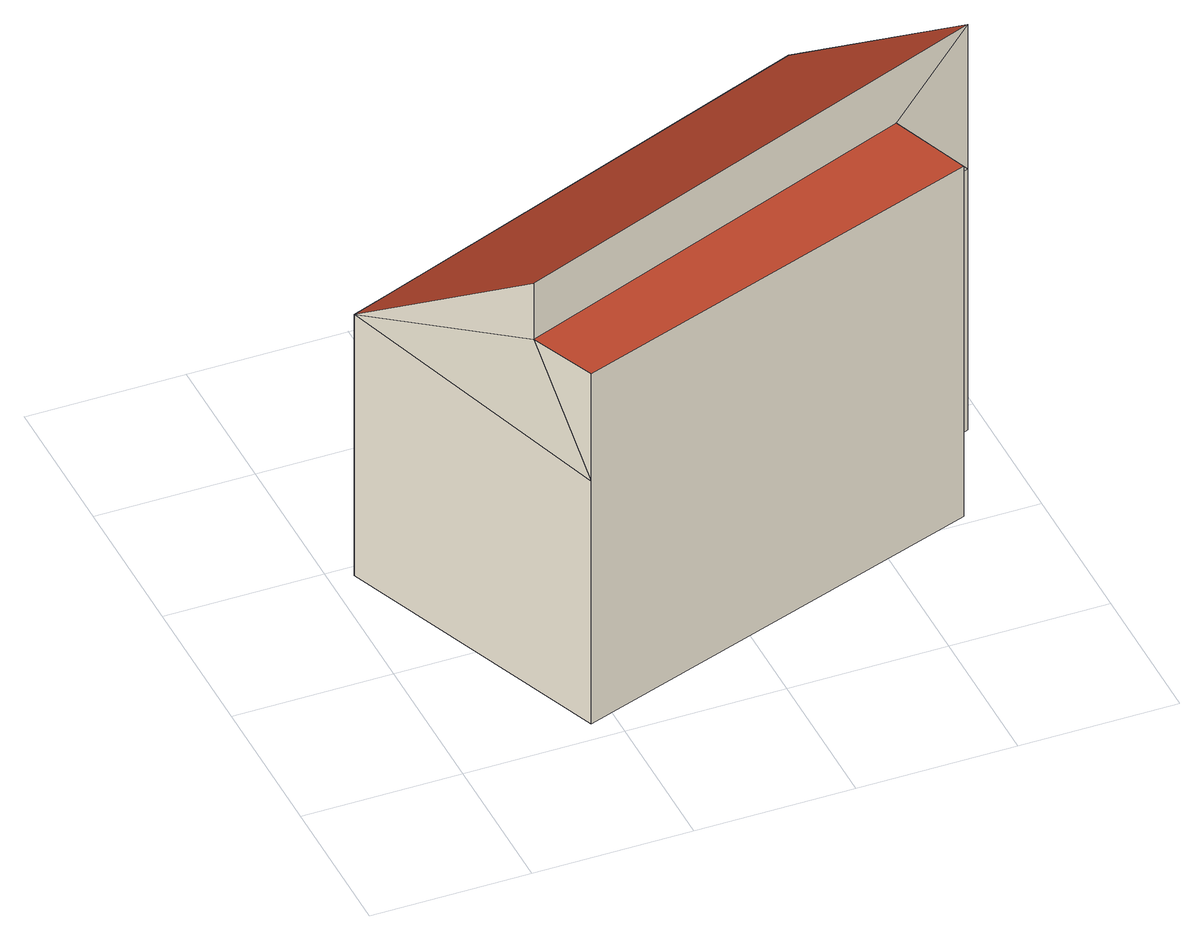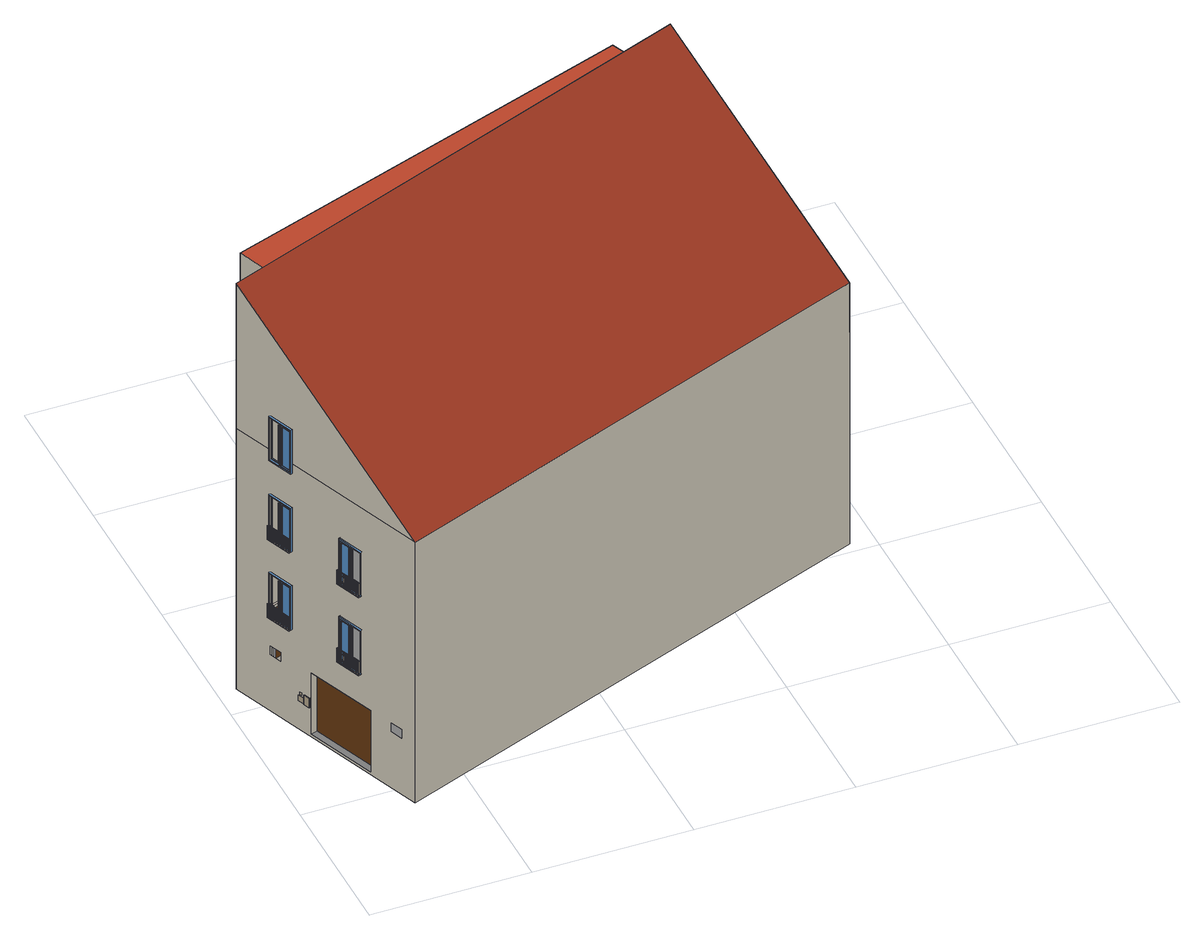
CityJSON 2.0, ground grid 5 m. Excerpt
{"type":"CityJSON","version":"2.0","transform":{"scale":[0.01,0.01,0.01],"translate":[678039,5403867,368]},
"CityObjects":{
"building1":{"type":"Building","attributes":{"name":"building","dataAvailable":"Sufficient","opendrive_identifier_modelDate":"13-06-17","opendrive_identifier_modelName":"892_SAVe_Ingolstadt","opendrive_identifier_modelVendor":"3D Mapping Solutions","opendrive_identifier_roadObjectName":"building","opendrive_identifier_sourceFileName":"2019-11-29_SAVe_Ingolstadt_Prio5","opendrive_roadObject_dynamic":"false","opendrive_roadObject_orientation":"none","opendrive_roadObject_type":"BUILDING","opendrive_road_length":"211.9635830812","opendrive_road_rule":"RIGHTHANDTRAFFIC","measuredHeight":15.26},"children":["building1-1","building1-2","building1-3","building1-4","building1-5","building1-6"],"geometry":[{"type":"MultiSurface","lod":"3","boundaries":[[[0,1,2]],[[3,0,4,5]],[[3,1,0]],[[1,3,6]],[[7,8,6,3,5]],[[9,10,0,2,11]],[[6,8,12,1]],[[12,11,2,1]],[[13,14,4,0,10,15,9,16]],[[5,4,14,13,16,17,18,7]],[[19,20,21,22]],[[23,24,25,26]],[[27,28,20,19]],[[29,30,24,23]],[[22,21,31,32]],[[26,25,33,34]],[[35,36,37,38],[39,40,31,21,20,28,41,42]],[[43,44,45,46],[47,48,33,25,24,30,49,50]],[[28,31,40,41]],[[30,33,48,49]],[[19,22,32,27],[51,52,53,54]],[[23,26,34,29],[55,56,57,58]],[[31,28,27,32]],[[33,30,29,34]],[[41,40,59,60]],[[49,48,61,62]],[[38,63,64,35]],[[46,65,66,43]],[[67,42,41,60]],[[68,50,49,62]],[[59,40,39,69]],[[61,48,47,70]],[[71,53,52,72]],[[73,57,56,74]],[[59,69,67,60],[75,76,77,78]],[[61,70,68,62],[79,80,81,82]],[[69,39,42,67]],[[70,47,50,68]],[[83,54,53,71]],[[84,58,57,73]],[[63,38,37,85]],[[65,46,45,86]],[[87,36,35,64]],[[88,44,43,66]],[[89,75,76,90]],[[91,79,80,92]],[[93,94,95,96]],[[97,98,99,100]],[[101,102,95,94],[71,83,103,72]],[[104,105,99,98],[73,84,106,74]],[[71,83,103,72]],[[73,84,106,74]],[[90,76,77,107]],[[92,80,81,108]],[[109,78,75,89]],[[110,82,79,91]],[[96,95,102,111]],[[112,101,94,93]],[[100,99,105,113]],[[114,104,98,97]],[[107,77,78,109]],[[108,81,82,110]],[[36,87,85,37]],[[44,88,86,45]],[[111,102,101,112]],[[113,105,104,114]],[[115,116,117,118]],[[119,120,121,122]],[[116,123,124,117],[90,107,109,89]],[[120,125,126,121],[92,108,110,91]],[[89,90,107,109]],[[91,92,108,110]],[[112,115,118,111]],[[114,119,122,113]],[[64,87,85,63],[93,96,111,118,127,128,115,112]],[[66,88,86,65],[97,100,113,122,129,130,119,114]],[[131,132,133,134]],[[118,117,124,127]],[[122,121,126,129]],[[128,123,116,115]],[[130,125,120,119]],[[127,124,123,128]],[[129,126,125,130]],[[7,18,135,12,8],[85,87,64,63],[132,131,134,133],[88,66,65,86]],[[136,137,138,139]],[[140,12,135]],[[141,142,143,144]],[[136,139,145,146]],[[145,147,148,146]],[[140,135,18,17],[136,146,148,137]],[[11,12,140]],[[149,150,151,152]],[[153,154,155,156]],[[157,158,159,160]],[[161,162,163,164],[165,155,154,166,167,153,156,168]],[[169,170,171,172],[173,159,158,174,175,157,160,176]],[[154,153,177,178]],[[158,157,179,180]],[[181,182,150,149]],[[156,155,183,184]],[[160,159,185,186]],[[187,168,156,184]],[[183,155,165,188]],[[189,176,160,186]],[[185,159,173,190]],[[183,188,187,184],[191,192,193,194]],[[185,190,189,186],[195,196,197,198]],[[188,165,168,187]],[[190,173,176,189]],[[199,162,161,200]],[[201,164,163,202]],[[203,170,169,204]],[[205,172,171,206]],[[207,191,192,208]],[[209,195,196,210]],[[208,192,193,211]],[[210,196,197,212]],[[213,194,191,207]],[[214,198,195,209]],[[211,193,194,213]],[[212,197,198,214]],[[162,199,202,163]],[[170,203,206,171]],[[215,216,217,218]],[[219,220,221,222]],[[207,208,211,213]],[[216,223,224,217],[208,211,213,207]],[[209,210,212,214]],[[220,225,226,221],[210,212,214,209]],[[200,199,202,201],[227,228,229,218,230,231,215,232]],[[204,203,206,205],[233,234,235,222,236,237,219,238]],[[232,215,218,229]],[[238,219,222,235]],[[182,239,151,150]],[[231,223,216,215]],[[218,217,224,230]],[[237,225,220,219]],[[222,221,226,236]],[[230,224,223,231]],[[236,226,225,237]],[[240,241,202,242]],[[243,244,245,246]],[[247,248,206,249]],[[250,251,252,253]],[[254,255,256,257]],[[258,259,260,261]],[[262,263,264,265]],[[257,256,266,267]],[[261,260,268,269]],[[265,264,270,271]],[[272,273,255,254]],[[274,275,259,258]],[[276,277,263,262]],[[278,279,280,281],[282,283,266,256,255,273,284,285]],[[286,287,288,289],[290,291,268,260,259,275,292,293]],[[294,295,296,297],[298,299,270,264,263,277,300,301]],[[273,266,283,284]],[[275,268,291,292]],[[277,270,299,300]],[[254,257,267,272],[302,303,304,305]],[[258,261,269,274],[306,307,308,309]],[[262,265,271,276],[310,311,312,313]],[[266,273,272,267]],[[268,275,274,269]],[[270,277,276,271]],[[284,283,314,315]],[[292,291,316,317]],[[300,299,318,319]],[[281,320,321,278]],[[289,322,323,286]],[[297,324,325,294]],[[326,285,284,315]],[[327,293,292,317]],[[328,301,300,319]],[[314,283,282,329]],[[316,291,290,330]],[[318,299,298,331]],[[332,304,303,333]],[[334,308,307,335]],[[336,312,311,337]],[[314,329,326,315],[338,339,340,341]],[[316,330,327,317],[342,343,344,345]],[[318,331,328,319],[346,347,348,349]],[[350,305,304,332]],[[351,309,308,334]],[[352,313,312,336]],[[353,279,278,321]],[[320,281,280,354]],[[355,287,286,323]],[[322,289,288,356]],[[357,295,294,325]],[[324,297,296,358]],[[359,360,358,361,362,140,17,16,9,363,364,324],[182,181,365,239],[366,242,202,241,245,244,199,200,367,368,369,201],[370,371,372,353,321,373,374,375,320,376,377,354],[378,379,380,381],[382,249,206,248,252,251,203,204,383,384,385,205],[323,322,386,387,356,388,389,390,355],[391,392,393,394],[395,396,397,398],[399,400,401,402]],[[403,338,339,404]],[[405,342,343,406]],[[407,346,347,408]],[[409,410,411,412]],[[413,414,415,416]],[[417,418,419,420]],[[332,350,421,333]],[[334,351,422,335]],[[336,352,423,337]],[[424,425,411,410],[332,350,421,333]],[[426,427,415,414],[334,351,422,335]],[[428,429,419,418],[336,352,423,337]],[[430,376,320,375]],[[431,359,324,364]],[[432,386,322,433]],[[434,374,373,435]],[[436,437,438,439]],[[440,441,442,443]],[[444,424,410,409]],[[412,411,425,445]],[[446,426,414,413]],[[416,415,427,447]],[[448,428,418,417]],[[420,419,429,449]],[[357,325,437,436,450,363,9,11,140,362,451,452]],[[445,425,424,444]],[[447,427,426,446]],[[449,429,428,448]],[[453,454,455,456]],[[457,458,459,460]],[[461,462,463,464]],[[444,453,456,445]],[[446,457,460,447]],[[448,461,464,449]],[[321,353,354,320],[409,412,445,456,465,466,453,444]],[[323,355,356,322],[413,416,447,460,467,468,457,446]],[[325,357,358,324],[417,420,449,464,469,470,461,448]]],"semantics":{"surfaces":[{"type":"WallSurface"},{"type":"RoofSurface"},{"type":"GroundSurface"},{"type":"Window","_cityeditor_layer":"Unclassified.LoD3"},{"type":"Door","_cityeditor_layer":"Unclassified.LoD3"},{"type":"OuterCeilingSurface"}],"values":[0,0,0,0,0,1,1,0,0,2,3,3,3,3,3,3,3,3,3,3,3,3,3,3,3,3,3,3,3,3,3,3,3,3,3,3,3,3,3,3,3,3,3,3,3,3,3,3,3,3,3,3,3,3,3,3,3,3,3,3,3,3,3,3,3,3,3,3,3,3,3,3,3,3,3,3,3,3,3,3,3,3,3,0,0,0,4,5,0,0,0,4,3,3,3,3,3,3,5,3,3,3,3,3,3,3,3,3,3,3,3,3,3,3,3,3,3,3,3,3,3,3,3,3,3,3,3,3,3,3,3,3,3,0,3,3,3,3,3,3,0,0,0,0,3,3,3,3,3,3,3,3,3,3,3,3,3,3,3,3,3,3,3,3,3,3,3,3,3,3,3,3,3,3,3,3,3,3,3,3,3,3,3,3,3,3,3,3,3,3,3,3,0,3,3,3,3,3,3,3,3,3,3,3,3,0,0,0,0,0,0,3,3,3,3,3,3,0,3,3,3,3,3,3,3,3,3,3,3,3]}}]},
"building1-1":{"type":"BuildingInstallation","attributes":{"relationToConstruction":"outside"},"parents":["building1"],"geometry":[{"type":"MultiSurface","lod":"3","boundaries":[[[471,472,245,246]],[[473,474,475,476,477,478,479,472,471,480,481,482],[483,484,485,486,487,488,489,490,491,492]],[[480,471,246,243]],[[243,246,245,244]],[[473,482,493,368]],[[367,368,493,494]],[[482,481,494,493]],[[369,201,366,495]],[[496,497,498,499]],[[500,501,502,503]],[[504,505,506,507]],[[508,501,502,509,510,511,512,513,514,515,516,517]],[[518,519,520,521,522,523,524,525,526,527,528,529]],[[530,531,532,533]],[[534,535,536,537]],[[538,539,540,541]],[[542,543,527,526]],[[544,545,546,547,548,549,550,551,552,553,554,555]],[[556,557,558,559]],[[560,561,499,498,562,563,564,565,566,567,568,569]],[[570,571,521,520]],[[572,573,574,575]],[[576,577,567,566]],[[578,579,580,581,539,538,582,583,584,585,505,504]],[[586,587,515,514]],[[500,588,589,590,587,586,591,592,593,594,595,503]],[[596,597,507,506,598,599,600,601,541,540,602,603]],[[503,595,509,502]],[[514,586,591,513]],[[604,605,606,607,531,530,608,609,610,611,573,572]],[[612,613,518,529]],[[484,483,614,615],[616,617,618,619],[557,556,559,558]],[[522,611,573,521]],[[620,594,595,621]],[[477,476,366,201,622,623,202,242]],[[508,579,580,517]],[[596,624,625,603]],[[626,627,621,620]],[[580,579,596,603]],[[483,492,491,490,489,488,487,486,628,614],[586,514,513,591]],[[629,630,624,631]],[[632,633,623,622],[615,614,628,634]],[[481,480,243,244,633,632,367,494]],[[630,635,636,637]],[[472,479,241,202,623,633,244,245]],[[474,473,368,367,632,622,201,369]],[[589,588,508,517]],[[638,639,640,641]],[[642,643,611,610]],[[616,569,560,617]],[[620,626,589,517,580,603,625,637,636,555,612,529,606,641,640,569,616,619,562,644,643,611,522,645,548,646,647,648,598,585,510,594]],[[617,616,619,618]],[[618,498,562,619]],[[627,588,589,626]],[[554,649,543,553]],[[564,563,650,651]],[[602,652,535,540]],[[649,612,529,528]],[[524,523,653,654]],[[652,625,637,655]],[[650,642,656,651]],[[657,658,554,553]],[[550,654,653,549]],[[568,567,577,659]],[[240,242,202,241]],[[658,636,555,554]],[[478,477,242,240]],[[655,658,657,536]],[[656,642,610,609]],[[590,589,517,516]],[[659,640,569,568]],[[528,607,531,527]],[[550,549,660,661]],[[600,662,663,599]],[[664,656,609,608]],[[551,550,661,665]],[[666,567,568,667]],[[565,564,651,668]],[[601,600,583,582]],[[528,527,543,649]],[[524,609,610,523]],[[669,532,531,607]],[[607,606,641,669]],[[593,592,512,511]],[[525,524,654,670]],[[535,652,655,536]],[[512,583,584,511]],[[539,581,602,540]],[[671,592,593,672]],[[513,512,592,591]],[[673,661,660,674]],[[627,621,595,509,505,506,675,676,677,547,571,521,573,574,497,498,618,617,560,639,638,605,518,613,544,635,630,624,596,579,508,588]],[[587,590,516,515]],[[669,659,577,532]],[[663,662,673,674]],[[581,580,603,602]],[[516,581,539,515]],[[584,583,600,599]],[[678,673,662,679]],[[680,672,593,511,584,599,663,674,660,549,653,523,610,642,650,563,681,667,568,659,669,607,528,649,554,658,655,652,602,581,516,590]],[[518,605,606,529]],[[643,644,497,574]],[[680,590,587,682]],[[683,638,605,604]],[[681,563,564,684]],[[560,569,640,639]],[[511,510,594,593]],[[671,682,587,515,539,540,535,536,657,553,543,527,531,532,577,567,666,684,564,651,656,609,524,654,550,661,673,662,600,583,512,592]],[[598,648,675,506]],[[510,585,505,509]],[[479,478,240,241]],[[674,647,648,663]],[[630,637,625,624]],[[643,574,573,611]],[[544,613,612,555]],[[647,646,677,676]],[[677,646,548,547]],[[638,641,606,605]],[[597,596,579,578]],[[563,562,644,650]],[[571,645,522,521]],[[634,485,484,615],[501,500,503,502]],[[675,648,647,676]],[[545,544,635,685]],[[501,508,588,500]],[[562,498,497,644]],[[636,635,544,555]],[[510,509,595,594]],[[549,548,646,660]],[[599,598,585,584]],[[598,506,505,585]],[[548,645,571,547]],[[519,518,613,686]],[[523,522,645,653]],[[561,560,639,687]],[[486,485,634,628],[627,626,620,621]],[[688,657,553,552]],[[687,639,640,659,577,576,668,651,650,644,497,496]],[[638,683,575,574,643,642,656,664,533,532,669,641]],[[631,624,625,652,535,534,679,662,663,648,675,689]],[[686,613,612,649,543,542,670,654,653,645,571,570]],[[630,629,690,676,647,674,673,678,537,536,655,637]],[[691,677,547,546]],[[685,635,636,658,657,688,665,661,660,646,677,691]],[[689,675,676,690]],[[476,475,495,366]],[[475,474,369,495]]]}]},
"building1-2":{"type":"BuildingInstallation","attributes":{"_cityeditor_layer":"Unclassified.LoD3","relationToConstruction":"outside"},"parents":["building1"],"geometry":[{"type":"MultiSurface","lod":"3","boundaries":[[[692,693,252,253]],[[694,695,696,697,698,699,700,693,692,701,702,703],[704,705,706,707,708,709,710,711,712,713]],[[701,692,253,250]],[[250,253,252,251]],[[694,703,714,384]],[[383,384,714,715]],[[703,702,715,714]],[[385,205,382,716]],[[717,718,719,720]],[[721,722,723,724]],[[725,726,727,728]],[[729,722,723,730,731,732,733,734,735,736,737,738]],[[739,740,741,742,743,744,745,746,747,748,749,750]],[[751,752,753,754]],[[755,756,757,758]],[[759,760,761,762]],[[763,764,748,747]],[[765,766,767,768,769,770,771,772,773,774,775,776]],[[777,778,779,780]],[[781,782,720,719,783,784,785,786,787,788,789,790]],[[791,792,742,741]],[[793,794,795,796]],[[797,798,788,787]],[[799,800,801,802,760,759,803,804,805,806,726,725]],[[807,808,736,735]],[[721,809,810,811,808,807,812,813,814,815,816,724]],[[817,818,728,727,819,820,821,822,762,761,823,824]],[[724,816,730,723]],[[735,807,812,734]],[[825,826,827,828,752,751,829,830,831,832,794,793]],[[833,834,739,750]],[[705,704,835,836],[837,838,839,840],[778,777,780,779]],[[743,832,794,742]],[[841,815,816,842]],[[698,697,382,205,843,844,206,249]],[[729,800,801,738]],[[817,845,846,824]],[[847,848,842,841]],[[801,800,817,824]],[[704,713,712,711,710,709,708,707,849,835],[807,735,734,812]],[[850,851,845,852]],[[853,854,844,843],[836,835,849,855]],[[702,701,250,251,854,853,383,715]],[[851,856,857,858]],[[693,700,248,206,844,854,251,252]],[[695,694,384,383,853,843,205,385]],[[810,809,729,738]],[[859,860,861,862]],[[863,864,832,831]],[[837,790,781,838]],[[841,847,810,738,801,824,846,858,857,776,833,750,827,862,861,790,837,840,783,865,864,832,743,866,769,867,868,869,819,806,731,815]],[[838,837,840,839]],[[839,719,783,840]],[[848,809,810,847]],[[775,870,764,774]],[[785,784,871,872]],[[823,873,756,761]],[[870,833,750,749]],[[745,744,874,875]],[[873,846,858,876]],[[871,863,877,872]],[[878,879,775,774]],[[771,875,874,770]],[[789,788,798,880]],[[247,249,206,248]],[[879,857,776,775]],[[699,698,249,247]],[[876,879,878,757]],[[877,863,831,830]],[[811,810,738,737]],[[880,861,790,789]],[[749,828,752,748]],[[771,770,881,882]],[[821,883,884,820]],[[885,877,830,829]],[[772,771,882,886]],[[887,788,789,888]],[[786,785,872,889]],[[822,821,804,803]],[[749,748,764,870]],[[745,830,831,744]],[[890,753,752,828]],[[828,827,862,890]],[[814,813,733,732]],[[746,745,875,891]],[[756,873,876,757]],[[733,804,805,732]],[[760,802,823,761]],[[892,813,814,893]],[[734,733,813,812]],[[894,882,881,895]],[[848,842,816,730,726,727,896,897,898,768,792,742,794,795,718,719,839,838,781,860,859,826,739,834,765,856,851,845,817,800,729,809]],[[808,811,737,736]],[[890,880,798,753]],[[884,883,894,895]],[[802,801,824,823]],[[737,802,760,736]],[[805,804,821,820]],[[899,894,883,900]],[[901,893,814,732,805,820,884,895,881,770,874,744,831,863,871,784,902,888,789,880,890,828,749,870,775,879,876,873,823,802,737,811]],[[739,826,827,750]],[[864,865,718,795]],[[901,811,808,903]],[[904,859,826,825]],[[902,784,785,905]],[[781,790,861,860]],[[732,731,815,814]],[[892,903,808,736,760,761,756,757,878,774,764,748,752,753,798,788,887,905,785,872,877,830,745,875,771,882,894,883,821,804,733,813]],[[819,869,896,727]],[[731,806,726,730]],[[700,699,247,248]],[[895,868,869,884]],[[851,858,846,845]],[[864,795,794,832]],[[765,834,833,776]],[[868,867,898,897]],[[898,867,769,768]],[[859,862,827,826]],[[818,817,800,799]],[[784,783,865,871]],[[792,866,743,742]],[[855,706,705,836],[722,721,724,723]],[[896,869,868,897]],[[766,765,856,906]],[[722,729,809,721]],[[783,719,718,865]],[[857,856,765,776]],[[731,730,816,815]],[[770,769,867,881]],[[820,819,806,805]],[[819,727,726,806]],[[769,866,792,768]],[[740,739,834,907]],[[744,743,866,874]],[[782,781,860,908]],[[707,706,855,849],[848,847,841,842]],[[909,878,774,773]],[[908,860,861,880,798,797,889,872,871,865,718,717]],[[859,904,796,795,864,863,877,885,754,753,890,862]],[[852,845,846,873,756,755,900,883,884,869,896,910]],[[907,834,833,870,764,763,891,875,874,866,792,791]],[[851,850,911,897,868,895,894,899,758,757,876,858]],[[912,898,768,767]],[[906,856,857,879,878,909,886,882,881,867,898,912]],[[910,896,897,911]],[[697,696,716,382]],[[696,695,385,716]]]}]},
"building1-3":{"type":"BuildingInstallation","attributes":{"_cityeditor_layer":"Unclassified.LoD3","relationToConstruction":"outside"},"parents":["building1"],"geometry":[{"type":"MultiSurface","lod":"3","boundaries":[[[913,914,915,916]],[[917,918,919,920]],[[914,913,918,917]],[[913,916,919,918]],[[916,915,920,919]],[[915,914,917,920]]]}]},
"building1-4":{"type":"BuildingInstallation","attributes":{"_cityeditor_layer":"Unclassified.LoD3","relationToConstruction":"outside"},"parents":["building1"],"geometry":[{"type":"MultiSurface","lod":"3","boundaries":[[[401,400,399,402]],[[396,395,398,397]]]}]},
"building1-5":{"type":"BuildingInstallation","attributes":{"_cityeditor_layer":"Unclassified.LoD3","relationToConstruction":"outside"},"parents":["building1"],"geometry":[{"type":"MultiSurface","lod":"3","boundaries":[[[921,922,371,923]],[[924,925,926,927,928,929,930,922,921,931,932,933],[934,935,936,937,938,939,940,941,942,943]],[[931,921,923,944]],[[944,923,371,372]],[[924,933,434,374]],[[373,374,434,435]],[[933,932,435,434]],[[375,320,376,430]],[[945,946,947,948]],[[949,950,951,952]],[[953,954,955,956]],[[957,950,951,958,959,960,961,962,963,964,965,966]],[[967,968,969,970,971,972,973,974,975,976,977,978]],[[979,980,981,982]],[[983,984,985,986]],[[987,988,989,990]],[[991,992,976,975]],[[993,994,995,996,997,998,999,1000,1001,1002,1003,1004]],[[1005,1006,1007,1008]],[[1009,1010,948,947,1011,1012,1013,1014,1015,1016,1017,1018]],[[1019,1020,970,969]],[[1021,1022,1023,1024]],[[1025,1026,1016,1015]],[[1027,1028,1029,1030,988,987,1031,1032,1033,1034,954,953]],[[1035,1036,964,963]],[[949,1037,1038,1039,1036,1035,1040,1041,1042,1043,1044,952]],[[1045,1046,956,955,1047,1048,1049,1050,990,989,1051,1052]],[[952,1044,958,951]],[[963,1035,1040,962]],[[1053,1054,1055,1056,980,979,1057,1058,1059,1060,1022,1021]],[[1061,1062,967,978]],[[935,934,1063,1064],[1065,1066,1067,1068],[1006,1005,1008,1007]],[[971,1060,1022,970]],[[1069,1043,1044,1070]],[[928,927,376,320,1071,1072,354,377]],[[957,1028,1029,966]],[[1045,1073,1074,1052]],[[1075,1076,1070,1069]],[[1029,1028,1045,1052]],[[934,943,942,941,940,939,938,937,1077,1063],[1035,963,962,1040]],[[1078,1079,1073,1080]],[[1081,1082,1072,1071],[1064,1063,1077,1083]],[[932,931,944,372,1082,1081,373,435]],[[1079,1084,1085,1086]],[[922,930,370,354,1072,1082,372,371]],[[925,924,374,373,1081,1071,320,375]],[[1038,1037,957,966]],[[1087,1088,1089,1090]],[[1091,1092,1060,1059]],[[1065,1018,1009,1066]],[[1069,1075,1038,966,1029,1052,1074,1086,1085,1004,1061,978,1055,1090,1089,1018,1065,1068,1011,1093,1092,1060,971,1094,997,1095,1096,1097,1047,1034,959,1043]],[[1066,1065,1068,1067]],[[1067,947,1011,1068]],[[1076,1037,1038,1075]],[[1003,1098,992,1002]],[[1013,1012,1099,1100]],[[1051,1101,984,989]],[[1098,1061,978,977]],[[973,972,1102,1103]],[[1101,1074,1086,1104]],[[1099,1091,1105,1100]],[[1106,1107,1003,1002]],[[999,1103,1102,998]],[[1017,1016,1026,1108]],[[1109,377,354,370]],[[1107,1085,1004,1003]],[[929,928,377,1109]],[[1104,1107,1106,985]],[[1105,1091,1059,1058]],[[1039,1038,966,965]],[[1108,1089,1018,1017]],[[977,1056,980,976]],[[999,998,1110,1111]],[[1049,1112,1113,1048]],[[1114,1105,1058,1057]],[[1000,999,1111,1115]],[[1116,1016,1017,1117]],[[1014,1013,1100,1118]],[[1050,1049,1032,1031]],[[977,976,992,1098]],[[973,1058,1059,972]],[[1119,981,980,1056]],[[1056,1055,1090,1119]],[[1042,1041,961,960]],[[974,973,1103,1120]],[[984,1101,1104,985]],[[961,1032,1033,960]],[[988,1030,1051,989]],[[1121,1041,1042,1122]],[[962,961,1041,1040]],[[1123,1111,1110,1124]],[[1076,1070,1044,958,954,955,1125,1126,1127,996,1020,970,1022,1023,946,947,1067,1066,1009,1088,1087,1054,967,1062,993,1084,1079,1073,1045,1028,957,1037]],[[1036,1039,965,964]],[[1119,1108,1026,981]],[[1113,1112,1123,1124]],[[1030,1029,1052,1051]],[[965,1030,988,964]],[[1033,1032,1049,1048]],[[1128,1123,1112,1129]],[[1130,1122,1042,960,1033,1048,1113,1124,1110,998,1102,972,1059,1091,1099,1012,1131,1117,1017,1108,1119,1056,977,1098,1003,1107,1104,1101,1051,1030,965,1039]],[[967,1054,1055,978]],[[1092,1093,946,1023]],[[1130,1039,1036,1132]],[[1133,1087,1054,1053]],[[1131,1012,1013,1134]],[[1009,1018,1089,1088]],[[960,959,1043,1042]],[[1121,1132,1036,964,988,989,984,985,1106,1002,992,976,980,981,1026,1016,1116,1134,1013,1100,1105,1058,973,1103,999,1111,1123,1112,1049,1032,961,1041]],[[1047,1097,1125,955]],[[959,1034,954,958]],[[930,929,1109,370]],[[1124,1096,1097,1113]],[[1079,1086,1074,1073]],[[1092,1023,1022,1060]],[[993,1062,1061,1004]],[[1096,1095,1127,1126]],[[1127,1095,997,996]],[[1087,1090,1055,1054]],[[1046,1045,1028,1027]],[[1012,1011,1093,1099]],[[1020,1094,971,970]],[[1083,936,935,1064],[950,949,952,951]],[[1125,1097,1096,1126]],[[994,993,1084,1135]],[[950,957,1037,949]],[[1011,947,946,1093]],[[1085,1084,993,1004]],[[959,958,1044,1043]],[[998,997,1095,1110]],[[1048,1047,1034,1033]],[[1047,955,954,1034]],[[997,1094,1020,996]],[[968,967,1062,1136]],[[972,971,1094,1102]],[[1010,1009,1088,1137]],[[937,936,1083,1077],[1076,1075,1069,1070]],[[1138,1106,1002,1001]],[[1137,1088,1089,1108,1026,1025,1118,1100,1099,1093,946,945]],[[1087,1133,1024,1023,1092,1091,1105,1114,982,981,1119,1090]],[[1080,1073,1074,1101,984,983,1129,1112,1113,1097,1125,1139]],[[1136,1062,1061,1098,992,991,1120,1103,1102,1094,1020,1019]],[[1079,1078,1140,1126,1096,1124,1123,1128,986,985,1104,1086]],[[1141,1127,996,995]],[[1135,1084,1085,1107,1106,1138,1115,1111,1110,1095,1127,1141]],[[1139,1125,1126,1140]],[[927,926,430,376]],[[926,925,375,430]]]}]},
"building1-6":{"type":"BuildingInstallation","attributes":{"_cityeditor_layer":"Unclassified.LoD3","relationToConstruction":"outside"},"parents":["building1"],"geometry":[{"type":"MultiSurface","lod":"3","boundaries":[[[1142,1143,389,1144]],[[1145,1146,1147,1148,1149,1150,1151,1143,1142,1152,1153,1154],[1155,1156,1157,1158,1159,1160,1161,1162,1163,1164]],[[1152,1142,1144,1165]],[[1165,1144,389,390]],[[1145,1154,440,441]],[[442,441,440,443]],[[1154,1153,443,440]],[[433,322,386,432]],[[1166,1167,1168,1169]],[[1170,1171,1172,1173]],[[1174,1175,1176,1177]],[[1178,1171,1172,1179,1180,1181,1182,1183,1184,1185,1186,1187]],[[1188,1189,1190,1191,1192,1193,1194,1195,1196,1197,1198,1199]],[[1200,1201,1202,1203]],[[1204,1205,1206,1207]],[[1208,1209,1210,1211]],[[1212,1213,1197,1196]],[[1214,1215,1216,1217,1218,1219,1220,1221,1222,1223,1224,1225]],[[1226,1227,1228,1229]],[[1230,1231,1169,1168,1232,1233,1234,1235,1236,1237,1238,1239]],[[1240,1241,1191,1190]],[[1242,1243,1244,1245]],[[1246,1247,1237,1236]],[[1248,1249,1250,1251,1209,1208,1252,1253,1254,1255,1175,1174]],[[1256,1257,1185,1184]],[[1170,1258,1259,1260,1257,1256,1261,1262,1263,1264,1265,1173]],[[1266,1267,1177,1176,1268,1269,1270,1271,1211,1210,1272,1273]],[[1173,1265,1179,1172]],[[1184,1256,1261,1183]],[[1274,1275,1276,1277,1201,1200,1278,1279,1280,1281,1243,1242]],[[1282,1283,1188,1199]],[[1156,1155,1284,1285],[1286,1287,1288,1289],[1227,1226,1229,1228]],[[1192,1281,1243,1191]],[[1290,1264,1265,1291]],[[1149,1148,386,322,1292,1293,356,387]],[[1178,1249,1250,1187]],[[1266,1294,1295,1273]],[[1296,1297,1291,1290]],[[1250,1249,1266,1273]],[[1155,1164,1163,1162,1161,1160,1159,1158,1298,1284],[1256,1184,1183,1261]],[[1299,1300,1294,1301]],[[1302,1303,1293,1292],[1285,1284,1298,1304]],[[1153,1152,1165,390,1303,1302,442,443]],[[1300,1305,1306,1307]],[[1143,1151,388,356,1293,1303,390,389]],[[1146,1145,441,442,1302,1292,322,433]],[[1259,1258,1178,1187]],[[1308,1309,1310,1311]],[[1312,1313,1281,1280]],[[1286,1239,1230,1287]],[[1290,1296,1259,1187,1250,1273,1295,1307,1306,1225,1282,1199,1276,1311,1310,1239,1286,1289,1232,1314,1313,1281,1192,1315,1218,1316,1317,1318,1268,1255,1180,1264]],[[1287,1286,1289,1288]],[[1288,1168,1232,1289]],[[1297,1258,1259,1296]],[[1224,1319,1213,1223]],[[1234,1233,1320,1321]],[[1272,1322,1205,1210]],[[1319,1282,1199,1198]],[[1194,1193,1323,1324]],[[1322,1295,1307,1325]],[[1320,1312,1326,1321]],[[1327,1328,1224,1223]],[[1220,1324,1323,1219]],[[1238,1237,1247,1329]],[[1330,387,356,388]],[[1328,1306,1225,1224]],[[1150,1149,387,1330]],[[1325,1328,1327,1206]],[[1326,1312,1280,1279]],[[1260,1259,1187,1186]],[[1329,1310,1239,1238]],[[1198,1277,1201,1197]],[[1220,1219,1331,1332]],[[1270,1333,1334,1269]],[[1335,1326,1279,1278]],[[1221,1220,1332,1336]],[[1337,1237,1238,1338]],[[1235,1234,1321,1339]],[[1271,1270,1253,1252]],[[1198,1197,1213,1319]],[[1194,1279,1280,1193]],[[1340,1202,1201,1277]],[[1277,1276,1311,1340]],[[1263,1262,1182,1181]],[[1195,1194,1324,1341]],[[1205,1322,1325,1206]],[[1182,1253,1254,1181]],[[1209,1251,1272,1210]],[[1342,1262,1263,1343]],[[1183,1182,1262,1261]],[[1344,1332,1331,1345]],[[1297,1291,1265,1179,1175,1176,1346,1347,1348,1217,1241,1191,1243,1244,1167,1168,1288,1287,1230,1309,1308,1275,1188,1283,1214,1305,1300,1294,1266,1249,1178,1258]],[[1257,1260,1186,1185]],[[1340,1329,1247,1202]],[[1334,1333,1344,1345]],[[1251,1250,1273,1272]],[[1186,1251,1209,1185]],[[1254,1253,1270,1269]],[[1349,1344,1333,1350]],[[1351,1343,1263,1181,1254,1269,1334,1345,1331,1219,1323,1193,1280,1312,1320,1233,1352,1338,1238,1329,1340,1277,1198,1319,1224,1328,1325,1322,1272,1251,1186,1260]],[[1188,1275,1276,1199]],[[1313,1314,1167,1244]],[[1351,1260,1257,1353]],[[1354,1308,1275,1274]],[[1352,1233,1234,1355]],[[1230,1239,1310,1309]],[[1181,1180,1264,1263]],[[1342,1353,1257,1185,1209,1210,1205,1206,1327,1223,1213,1197,1201,1202,1247,1237,1337,1355,1234,1321,1326,1279,1194,1324,1220,1332,1344,1333,1270,1253,1182,1262]],[[1268,1318,1346,1176]],[[1180,1255,1175,1179]],[[1151,1150,1330,388]],[[1345,1317,1318,1334]],[[1300,1307,1295,1294]],[[1313,1244,1243,1281]],[[1214,1283,1282,1225]],[[1317,1316,1348,1347]],[[1348,1316,1218,1217]],[[1308,1311,1276,1275]],[[1267,1266,1249,1248]],[[1233,1232,1314,1320]],[[1241,1315,1192,1191]],[[1304,1157,1156,1285],[1171,1170,1173,1172]],[[1346,1318,1317,1347]],[[1215,1214,1305,1356]],[[1171,1178,1258,1170]],[[1232,1168,1167,1314]],[[1306,1305,1214,1225]],[[1180,1179,1265,1264]],[[1219,1218,1316,1331]],[[1269,1268,1255,1254]],[[1268,1176,1175,1255]],[[1218,1315,1241,1217]],[[1189,1188,1283,1357]],[[1193,1192,1315,1323]],[[1231,1230,1309,1358]],[[1158,1157,1304,1298],[1297,1296,1290,1291]],[[1359,1327,1223,1222]],[[1358,1309,1310,1329,1247,1246,1339,1321,1320,1314,1167,1166]],[[1308,1354,1245,1244,1313,1312,1326,1335,1203,1202,1340,1311]],[[1301,1294,1295,1322,1205,1204,1350,1333,1334,1318,1346,1360]],[[1357,1283,1282,1319,1213,1212,1341,1324,1323,1315,1241,1240]],[[1300,1299,1361,1347,1317,1345,1344,1349,1207,1206,1325,1307]],[[1362,1348,1217,1216]],[[1356,1305,1306,1328,1327,1359,1336,1332,1331,1316,1348,1362]],[[1360,1346,1347,1361]],[[1148,1147,432,386]],[[1147,1146,433,432]]]}]}
},
"vertices":[
[76,961,969],[338,279,1290],[338,279,1491],[426,67,903],[76,961,29],[426,67,29],[426,67,1290],[1774,533,29],[1774,533,1290],[1678,1576,969],[210,1012,969],[1940,894,1491],[1675,792,1290],[1677,1575,29],[1413,1474,29],[1413,1474,969],[1678,1576,29],[1940,894,29],[1675,792,29],[1676,766,682],[1674,765,682],[1674,765,795],[1676,766,795],[1676,766,412],[1674,765,412],[1674,765,525],[1676,766,525],[1690,730,682],[1688,729,682],[1690,730,412],[1688,729,412],[1688,729,795],[1690,730,795],[1688,729,525],[1690,730,525],[1673,769,798],[1705,685,798],[1705,685,678],[1673,769,678],[1704,688,795],[1690,724,795],[1690,724,682],[1704,688,682],[1673,769,528],[1705,685,528],[1705,685,408],[1673,769,408],[1704,688,525],[1690,724,525],[1690,724,412],[1704,688,412],[1678,762,790],[1678,762,687],[1689,735,687],[1689,735,790],[1678,762,520],[1678,762,417],[1689,735,417],[1689,735,520],[1692,725,795],[1692,725,682],[1692,725,525],[1692,725,412],[1682,772,678],[1682,772,798],[1682,772,408],[1682,772,528],[1706,689,682],[1706,689,412],[1706,689,795],[1706,689,525],[1693,736,687],[1683,763,687],[1693,736,417],[1683,763,417],[1694,721,790],[1694,721,687],[1704,694,687],[1704,694,790],[1694,721,520],[1694,721,417],[1704,694,417],[1704,694,520],[1693,736,790],[1693,736,520],[1714,688,678],[1714,688,408],[1714,688,798],[1714,688,528],[1699,722,790],[1699,722,687],[1699,722,520],[1699,722,417],[1683,769,795],[1681,768,795],[1681,768,682],[1683,769,682],[1683,769,525],[1681,768,525],[1681,768,412],[1683,769,412],[1695,732,795],[1695,732,682],[1683,763,790],[1695,732,525],[1695,732,412],[1683,763,520],[1709,696,687],[1709,696,417],[1709,696,790],[1709,696,520],[1697,733,682],[1697,733,795],[1697,733,412],[1697,733,525],[1699,728,795],[1697,727,795],[1697,727,682],[1699,728,682],[1699,728,525],[1697,727,525],[1697,727,412],[1699,728,412],[1711,691,795],[1711,691,682],[1711,691,525],[1711,691,412],[1713,692,682],[1713,692,795],[1713,692,412],[1713,692,525],[1682,772,251],[1714,688,251],[1714,688,141],[1682,772,141],[1675,792,969],[1722,810,256],[1722,810,56],[1720,815,56],[1720,815,256],[1940,894,969],[1799,850,248],[1722,820,248],[1722,820,64],[1799,850,64],[1804,847,256],[1806,842,256],[1804,847,56],[1806,842,56],[1722,1398,260],[1809,1172,260],[1809,1172,39],[1722,1398,39],[1764,1325,370],[1764,1325,520],[1766,1320,520],[1766,1320,370],[1764,1325,651],[1764,1325,801],[1766,1320,801],[1766,1320,651],[1749,1364,525],[1781,1280,525],[1781,1280,365],[1749,1364,365],[1780,1284,520],[1750,1361,520],[1750,1361,370],[1780,1284,370],[1749,1364,806],[1781,1280,806],[1781,1280,646],[1749,1364,646],[1780,1284,801],[1750,1361,801],[1750,1361,651],[1780,1284,651],[1766,1325,370],[1766,1325,520],[1766,1325,651],[1766,1325,801],[1743,1406,260],[1830,1180,260],[1768,1321,520],[1768,1321,370],[1768,1321,801],[1768,1321,651],[1782,1285,370],[1782,1285,520],[1782,1285,651],[1782,1285,801],[1770,1316,513],[1770,1316,376],[1780,1289,376],[1780,1289,513],[1770,1316,794],[1770,1316,657],[1780,1289,657],[1780,1289,794],[1790,1284,525],[1758,1368,525],[1758,1368,365],[1790,1284,365],[1790,1284,806],[1758,1368,806],[1758,1368,646],[1790,1284,646],[1774,1318,513],[1774,1318,376],[1774,1318,794],[1774,1318,657],[1785,1291,376],[1785,1291,657],[1785,1291,513],[1785,1291,794],[1775,1324,520],[1773,1323,520],[1773,1323,370],[1775,1324,370],[1775,1324,801],[1773,1323,801],[1773,1323,651],[1775,1324,651],[1787,1286,520],[1787,1286,370],[1787,1286,801],[1787,1286,651],[1759,1364,520],[1759,1364,370],[1773,1328,370],[1789,1287,370],[1789,1287,520],[1773,1328,520],[1759,1364,801],[1759,1364,651],[1773,1328,651],[1789,1287,651],[1789,1287,801],[1773,1328,801],[1830,1180,39],[1789,1287,369],[1790,1284,369],[1789,1287,365],[1789,1287,415],[1790,1284,415],[1790,1284,411],[1789,1287,411],[1789,1287,650],[1790,1284,650],[1789,1287,646],[1789,1287,696],[1790,1284,696],[1790,1284,692],[1789,1287,692],[1854,1096,651],[1852,1095,651],[1852,1095,801],[1854,1096,801],[1854,1096,370],[1852,1095,370],[1852,1095,520],[1854,1096,520],[1854,1096,932],[1852,1095,932],[1852,1095,1082],[1854,1096,1082],[1866,1059,801],[1868,1059,801],[1866,1059,520],[1868,1059,520],[1866,1059,1082],[1868,1059,1082],[1868,1059,651],[1866,1059,651],[1868,1059,370],[1866,1059,370],[1868,1059,932],[1866,1059,932],[1851,1098,806],[1883,1014,806],[1883,1014,646],[1851,1098,646],[1882,1018,801],[1868,1054,801],[1868,1054,651],[1882,1018,651],[1851,1098,525],[1883,1014,525],[1883,1014,365],[1851,1098,365],[1882,1018,520],[1868,1054,520],[1868,1054,370],[1882,1018,370],[1851,1098,1087],[1883,1014,1087],[1883,1014,927],[1851,1098,927],[1882,1018,1082],[1868,1054,1082],[1868,1054,932],[1882,1018,932],[1856,1091,794],[1856,1091,657],[1867,1064,657],[1867,1064,794],[1856,1091,513],[1856,1091,376],[1867,1064,376],[1867,1064,513],[1856,1091,1075],[1856,1091,938],[1867,1064,938],[1867,1064,1075],[1870,1055,801],[1870,1055,651],[1870,1055,520],[1870,1055,370],[1870,1055,1082],[1870,1055,932],[1860,1102,646],[1860,1102,806],[1860,1102,365],[1860,1102,525],[1860,1102,927],[1860,1102,1087],[1884,1019,651],[1884,1019,370],[1884,1019,932],[1884,1019,801],[1884,1019,520],[1884,1019,1082],[1871,1066,657],[1861,1093,657],[1871,1066,376],[1861,1093,376],[1871,1066,938],[1861,1093,938],[1872,1050,794],[1872,1050,657],[1882,1023,657],[1882,1023,794],[1872,1050,513],[1872,1050,376],[1882,1023,376],[1882,1023,513],[1872,1050,1075],[1872,1050,938],[1882,1023,938],[1882,1023,1075],[1871,1066,794],[1871,1066,513],[1871,1066,1075],[1892,1018,806],[1892,1018,646],[1892,1018,525],[1892,1018,365],[1892,1018,1087],[1892,1018,927],[1861,1099,927],[1891,1021,927],[1892,1018,931],[1892,1018,969],[1860,1102,969],[1860,1102,931],[1743,1406,39],[1759,1365,365],[1758,1368,415],[1758,1368,411],[1758,1368,369],[1892,1018,650],[1892,1018,692],[1892,1018,696],[1860,1102,696],[1860,1102,692],[1860,1102,650],[1861,1099,646],[1891,1021,646],[1890,1023,231],[1890,1023,263],[1875,1063,263],[1875,1063,231],[1759,1365,646],[1758,1368,696],[1758,1368,692],[1758,1368,650],[1861,1099,365],[1891,1021,365],[1892,1018,369],[1892,1018,411],[1892,1018,415],[1698,1525,231],[1713,1484,231],[1713,1484,263],[1698,1525,263],[1847,1137,156],[1847,1137,165],[1844,1143,165],[1844,1143,156],[1842,1150,151],[1842,1150,131],[1849,1131,131],[1849,1131,151],[1877,1052,794],[1877,1052,657],[1877,1052,513],[1877,1052,376],[1877,1052,1075],[1877,1052,938],[1861,1098,801],[1859,1097,801],[1859,1097,651],[1861,1098,651],[1861,1098,520],[1859,1097,520],[1859,1097,370],[1861,1098,370],[1861,1098,1082],[1859,1097,1082],[1859,1097,932],[1861,1098,932],[1861,1093,794],[1861,1093,513],[1861,1093,1075],[1873,1061,801],[1873,1061,651],[1873,1061,520],[1873,1061,370],[1873,1061,1082],[1873,1061,932],[1861,1099,650],[1861,1099,931],[1861,1099,369],[1860,1102,369],[1861,1099,692],[1861,1099,696],[1860,1102,973],[1860,1102,977],[1861,1099,977],[1861,1099,973],[1861,1099,411],[1860,1102,411],[1860,1102,415],[1861,1099,415],[1875,1062,801],[1875,1062,651],[1875,1062,520],[1875,1062,370],[1875,1062,1082],[1875,1062,932],[1860,1102,971],[1892,1018,973],[1892,1018,977],[1877,1058,801],[1875,1057,801],[1875,1057,651],[1877,1058,651],[1877,1058,520],[1875,1057,520],[1875,1057,370],[1877,1058,370],[1877,1058,1082],[1875,1057,1082],[1875,1057,932],[1877,1058,932],[1891,1021,651],[1891,1021,801],[1891,1021,370],[1891,1021,520],[1891,1021,932],[1891,1021,1082],
[1791,1288,411],[1792,1285,411],[1760,1369,411],[1760,1369,369],[1761,1366,369],[1761,1366,365],[1791,1288,365],[1791,1288,369],[1792,1285,369],[1791,1288,415],[1761,1366,415],[1761,1366,411],[1791,1288,413],[1791,1288,367],[1761,1365,367],[1761,1365,413],[1769,1346,413],[1772,1336,413],[1776,1327,413],[1780,1317,413],[1783,1308,413],[1787,1298,413],[1759,1365,411],[1759,1365,415],[1759,1365,369],[1789,1300,367],[1789,1300,377],[1790,1298,377],[1790,1298,367],[1765,1357,367],[1766,1355,367],[1768,1356,367],[1767,1358,367],[1771,1348,367],[1771,1348,377],[1772,1346,377],[1772,1346,367],[1766,1355,377],[1768,1356,377],[1768,1356,378],[1768,1356,402],[1768,1356,403],[1768,1356,413],[1766,1355,413],[1766,1355,403],[1766,1355,402],[1766,1355,378],[1781,1317,377],[1781,1317,367],[1783,1317,367],[1783,1317,377],[1783,1317,378],[1783,1317,402],[1783,1317,403],[1783,1317,413],[1781,1317,413],[1781,1317,403],[1781,1317,402],[1781,1317,378],[1784,1309,413],[1784,1309,403],[1785,1307,403],[1785,1307,413],[1773,1338,413],[1773,1338,403],[1774,1336,403],[1774,1336,413],[1769,1347,413],[1769,1347,403],[1770,1345,403],[1770,1345,413],[1780,1318,413],[1780,1318,403],[1777,1326,377],[1777,1326,367],[1779,1327,367],[1779,1327,377],[1779,1327,378],[1779,1327,402],[1779,1327,403],[1779,1327,413],[1777,1326,413],[1777,1326,403],[1777,1326,402],[1777,1326,378],[1792,1289,385],[1792,1289,394],[1794,1289,394],[1794,1289,385],[1788,1297,377],[1788,1297,367],[1790,1298,378],[1790,1298,402],[1790,1298,403],[1790,1298,413],[1788,1297,413],[1788,1297,403],[1788,1297,402],[1788,1297,378],[1782,1319,367],[1782,1319,377],[1786,1309,367],[1786,1309,377],[1786,1308,377],[1786,1308,367],[1788,1299,413],[1788,1299,403],[1769,1347,367],[1769,1347,377],[1769,1347,378],[1769,1347,402],[1771,1348,413],[1771,1348,403],[1771,1348,402],[1771,1348,378],[1765,1357,413],[1765,1357,403],[1765,1357,377],[1765,1357,378],[1765,1357,402],[1767,1358,413],[1767,1358,403],[1767,1358,402],[1767,1358,378],[1767,1358,377],[1770,1345,377],[1770,1345,367],[1772,1346,378],[1772,1346,402],[1772,1346,403],[1772,1346,413],[1770,1345,402],[1770,1345,378],[1784,1309,367],[1784,1309,377],[1784,1309,378],[1784,1309,402],[1786,1309,413],[1786,1309,403],[1786,1309,402],[1786,1309,378],[1780,1318,378],[1780,1318,377],[1794,1290,413],[1794,1290,367],[1792,1289,378],[1792,1289,377],[1794,1289,377],[1794,1289,378],[1764,1366,378],[1764,1366,377],[1764,1370,365],[1796,1286,365],[1773,1338,377],[1773,1338,378],[1762,1366,378],[1762,1366,377],[1765,1367,413],[1774,1336,367],[1774,1336,377],[1773,1338,367],[1764,1370,415],[1796,1286,415],[1765,1367,367],[1777,1328,377],[1777,1328,378],[1774,1336,378],[1785,1307,377],[1788,1299,377],[1788,1299,378],[1785,1307,378],[1786,1308,402],[1786,1308,378],[1789,1300,378],[1782,1319,378],[1778,1329,378],[1776,1336,378],[1775,1338,378],[1780,1318,402],[1789,1300,402],[1789,1300,403],[1773,1338,402],[1782,1319,402],[1782,1319,403],[1774,1336,402],[1786,1308,403],[1777,1328,403],[1777,1328,402],[1788,1299,402],[1778,1329,402],[1778,1329,403],[1775,1338,403],[1775,1338,402],[1786,1308,413],[1778,1329,413],[1792,1289,403],[1792,1289,402],[1789,1300,413],[1785,1307,402],[1782,1319,413],[1764,1366,403],[1764,1366,402],[1776,1336,403],[1776,1336,402],[1775,1338,377],[1776,1336,377],[1778,1329,377],[1776,1336,413],[1775,1338,413],[1762,1366,402],[1794,1289,402],[1762,1366,403],[1785,1307,367],[1794,1289,403],[1777,1328,367],[1780,1318,367],[1788,1299,367],[1777,1328,413],[1775,1338,367],[1776,1336,367],[1778,1329,367],
[1791,1288,692],[1792,1285,692],[1760,1369,692],[1760,1369,650],[1761,1366,650],[1761,1366,646],[1791,1288,646],[1791,1288,650],[1792,1285,650],[1791,1288,696],[1761,1366,696],[1761,1366,692],[1791,1288,694],[1791,1288,648],[1761,1365,648],[1761,1365,694],[1769,1346,694],[1772,1336,694],[1776,1327,694],[1780,1317,694],[1783,1308,694],[1787,1298,694],[1759,1365,692],[1759,1365,696],[1759,1365,650],[1789,1300,648],[1789,1300,658],[1790,1298,658],[1790,1298,648],[1765,1357,648],[1766,1355,648],[1768,1356,648],[1767,1358,648],[1771,1348,648],[1771,1348,658],[1772,1346,658],[1772,1346,648],[1766,1355,658],[1768,1356,658],[1768,1356,659],[1768,1356,683],[1768,1356,684],[1768,1356,694],[1766,1355,694],[1766,1355,684],[1766,1355,683],[1766,1355,659],[1781,1317,658],[1781,1317,648],[1783,1317,648],[1783,1317,658],[1783,1317,659],[1783,1317,683],[1783,1317,684],[1783,1317,694],[1781,1317,694],[1781,1317,684],[1781,1317,683],[1781,1317,659],[1784,1309,694],[1784,1309,684],[1785,1307,684],[1785,1307,694],[1773,1338,694],[1773,1338,684],[1774,1336,684],[1774,1336,694],[1769,1347,694],[1769,1347,684],[1770,1345,684],[1770,1345,694],[1780,1318,694],[1780,1318,684],[1777,1326,658],[1777,1326,648],[1779,1327,648],[1779,1327,658],[1779,1327,659],[1779,1327,683],[1779,1327,684],[1779,1327,694],[1777,1326,694],[1777,1326,684],[1777,1326,683],[1777,1326,659],[1792,1289,666],[1792,1289,675],[1794,1289,675],[1794,1289,666],[1788,1297,658],[1788,1297,648],[1790,1298,659],[1790,1298,683],[1790,1298,684],[1790,1298,694],[1788,1297,694],[1788,1297,684],[1788,1297,683],[1788,1297,659],[1782,1319,648],[1782,1319,658],[1786,1309,648],[1786,1309,658],[1786,1308,658],[1786,1308,648],[1788,1299,694],[1788,1299,684],[1769,1347,648],[1769,1347,658],[1769,1347,659],[1769,1347,683],[1771,1348,694],[1771,1348,684],[1771,1348,683],[1771,1348,659],[1765,1357,694],[1765,1357,684],[1765,1357,658],[1765,1357,659],[1765,1357,683],[1767,1358,694],[1767,1358,684],[1767,1358,683],[1767,1358,659],[1767,1358,658],[1770,1345,658],[1770,1345,648],[1772,1346,659],[1772,1346,683],[1772,1346,684],[1772,1346,694],[1770,1345,683],[1770,1345,659],[1784,1309,648],[1784,1309,658],[1784,1309,659],[1784,1309,683],[1786,1309,694],[1786,1309,684],[1786,1309,683],[1786,1309,659],[1780,1318,659],[1780,1318,658],[1794,1290,694],[1794,1290,648],[1792,1289,659],[1792,1289,658],[1794,1289,658],[1794,1289,659],[1764,1366,659],[1764,1366,658],[1764,1370,646],[1796,1286,646],[1773,1338,658],[1773,1338,659],[1762,1366,659],[1762,1366,658],[1765,1367,694],[1774,1336,648],[1774,1336,658],[1773,1338,648],[1764,1370,696],[1796,1286,696],[1765,1367,648],[1777,1328,658],[1777,1328,659],[1774,1336,659],[1785,1307,658],[1788,1299,658],[1788,1299,659],[1785,1307,659],[1786,1308,683],[1786,1308,659],[1789,1300,659],[1782,1319,659],[1778,1329,659],[1776,1336,659],[1775,1338,659],[1780,1318,683],[1789,1300,683],[1789,1300,684],[1773,1338,683],[1782,1319,683],[1782,1319,684],[1774,1336,683],[1786,1308,684],[1777,1328,684],[1777,1328,683],[1788,1299,683],[1778,1329,683],[1778,1329,684],[1775,1338,684],[1775,1338,683],[1786,1308,694],[1778,1329,694],[1792,1289,684],[1792,1289,683],[1789,1300,694],[1785,1307,683],[1782,1319,694],[1764,1366,684],[1764,1366,683],[1776,1336,684],[1776,1336,683],[1775,1338,658],[1776,1336,658],[1778,1329,658],[1776,1336,694],[1775,1338,694],[1762,1366,683],[1794,1289,683],[1762,1366,684],[1785,1307,648],[1794,1289,684],[1777,1328,648],[1780,1318,648],[1788,1299,648],[1777,1328,694],[1775,1338,648],[1776,1336,648],[1778,1329,648],
[1840,1155,166],[1832,1175,166],[1832,1175,131],[1840,1155,131],[1834,1175,166],[1842,1155,166],[1842,1155,131],[1834,1175,131],
[1893,1021,692],[1894,1018,692],[1891,1021,692],[1862,1103,692],[1862,1103,650],[1863,1100,650],[1863,1100,646],[1893,1021,646],[1893,1021,650],[1894,1018,650],[1893,1021,696],[1863,1100,696],[1863,1100,692],[1893,1022,694],[1893,1022,648],[1863,1099,648],[1863,1099,694],[1871,1080,694],[1874,1070,694],[1878,1061,694],[1882,1051,694],[1885,1041,694],[1889,1032,694],[1891,1021,696],[1892,1034,648],[1892,1034,658],[1892,1032,658],[1892,1032,648],[1868,1091,648],[1868,1089,648],[1870,1090,648],[1869,1091,648],[1873,1082,648],[1873,1082,658],[1874,1080,658],[1874,1080,648],[1868,1089,658],[1870,1090,658],[1870,1090,659],[1870,1090,683],[1870,1090,684],[1870,1090,694],[1868,1089,694],[1868,1089,684],[1868,1089,683],[1868,1089,659],[1883,1050,658],[1883,1050,648],[1885,1051,648],[1885,1051,658],[1885,1051,659],[1885,1051,683],[1885,1051,684],[1885,1051,694],[1883,1050,694],[1883,1050,684],[1883,1050,683],[1883,1050,659],[1886,1043,694],[1886,1043,684],[1887,1041,684],[1887,1041,694],[1875,1071,694],[1875,1071,684],[1876,1070,684],[1876,1070,694],[1871,1081,694],[1871,1081,684],[1872,1079,684],[1872,1079,694],[1882,1052,694],[1882,1052,684],[1879,1060,658],[1879,1060,648],[1881,1061,648],[1881,1061,658],[1881,1061,659],[1881,1061,683],[1881,1061,684],[1881,1061,694],[1879,1060,694],[1879,1060,684],[1879,1060,683],[1879,1060,659],[1894,1022,666],[1894,1022,675],[1896,1023,675],[1896,1023,666],[1890,1031,658],[1890,1031,648],[1892,1032,659],[1892,1032,683],[1892,1032,684],[1892,1032,694],[1890,1031,694],[1890,1031,684],[1890,1031,683],[1890,1031,659],[1884,1053,648],[1884,1053,658],[1888,1043,648],[1888,1043,658],[1889,1042,658],[1889,1042,648],[1890,1033,694],[1890,1033,684],[1871,1081,648],[1871,1081,658],[1871,1081,659],[1871,1081,683],[1873,1082,694],[1873,1082,684],[1873,1082,683],[1873,1082,659],[1868,1091,694],[1868,1091,684],[1868,1091,658],[1868,1091,659],[1868,1091,683],[1869,1091,694],[1869,1091,684],[1869,1091,683],[1869,1091,659],[1869,1091,658],[1872,1079,658],[1872,1079,648],[1874,1080,659],[1874,1080,683],[1874,1080,684],[1874,1080,694],[1872,1079,683],[1872,1079,659],[1886,1043,648],[1886,1043,658],[1886,1043,659],[1886,1043,683],[1888,1043,694],[1888,1043,684],[1888,1043,683],[1888,1043,659],[1882,1052,659],[1882,1052,658],[1897,1024,694],[1897,1024,648],[1894,1022,659],[1894,1022,658],[1896,1023,658],[1896,1023,659],[1866,1100,659],[1866,1100,658],[1866,1104,646],[1898,1020,646],[1875,1071,658],[1875,1071,659],[1864,1099,659],[1864,1099,658],[1867,1100,694],[1876,1070,648],[1876,1070,658],[1875,1071,648],[1866,1104,696],[1898,1020,696],[1867,1100,648],[1879,1062,658],[1879,1062,659],[1876,1070,659],[1887,1041,658],[1890,1033,658],[1890,1033,659],[1887,1041,659],[1889,1042,683],[1889,1042,659],[1892,1034,659],[1884,1053,659],[1881,1063,659],[1878,1070,659],[1877,1072,659],[1882,1052,683],[1892,1034,683],[1892,1034,684],[1875,1071,683],[1884,1053,683],[1884,1053,684],[1876,1070,683],[1889,1042,684],[1879,1062,684],[1879,1062,683],[1890,1033,683],[1891,1021,650],[1881,1063,683],[1881,1063,684],[1877,1072,684],[1877,1072,683],[1889,1042,694],[1881,1063,694],[1894,1022,684],[1894,1022,683],[1892,1034,694],[1887,1041,683],[1884,1053,694],[1866,1100,684],[1866,1100,683],[1878,1070,684],[1878,1070,683],[1877,1072,658],[1878,1070,658],[1881,1063,658],[1878,1070,694],[1877,1072,694],[1864,1099,683],[1896,1023,683],[1864,1099,684],[1887,1041,648],[1896,1023,684],[1879,1062,648],[1882,1052,648],[1890,1033,648],[1879,1062,694],[1877,1072,648],[1878,1070,648],[1881,1063,648],
[1893,1021,411],[1894,1018,411],[1891,1021,411],[1862,1103,411],[1862,1103,369],[1863,1100,369],[1863,1100,365],[1893,1021,365],[1893,1021,369],[1894,1018,369],[1893,1021,415],[1863,1100,415],[1863,1100,411],[1893,1022,413],[1893,1022,367],[1863,1099,367],[1863,1099,413],[1871,1080,413],[1874,1070,413],[1878,1061,413],[1882,1051,413],[1885,1041,413],[1889,1032,413],[1891,1021,415],[1892,1034,367],[1892,1034,377],[1892,1032,377],[1892,1032,367],[1868,1091,367],[1868,1089,367],[1870,1090,367],[1869,1091,367],[1873,1082,367],[1873,1082,377],[1874,1080,377],[1874,1080,367],[1868,1089,377],[1870,1090,377],[1870,1090,378],[1870,1090,402],[1870,1090,403],[1870,1090,413],[1868,1089,413],[1868,1089,403],[1868,1089,402],[1868,1089,378],[1883,1050,377],[1883,1050,367],[1885,1051,367],[1885,1051,377],[1885,1051,378],[1885,1051,402],[1885,1051,403],[1885,1051,413],[1883,1050,413],[1883,1050,403],[1883,1050,402],[1883,1050,378],[1886,1043,413],[1886,1043,403],[1887,1041,403],[1887,1041,413],[1875,1071,413],[1875,1071,403],[1876,1070,403],[1876,1070,413],[1871,1081,413],[1871,1081,403],[1872,1079,403],[1872,1079,413],[1882,1052,413],[1882,1052,403],[1879,1060,377],[1879,1060,367],[1881,1061,367],[1881,1061,377],[1881,1061,378],[1881,1061,402],[1881,1061,403],[1881,1061,413],[1879,1060,413],[1879,1060,403],[1879,1060,402],[1879,1060,378],[1894,1022,385],[1894,1022,394],[1896,1023,394],[1896,1023,385],[1890,1031,377],[1890,1031,367],[1892,1032,378],[1892,1032,402],[1892,1032,403],[1892,1032,413],[1890,1031,413],[1890,1031,403],[1890,1031,402],[1890,1031,378],[1884,1053,367],[1884,1053,377],[1888,1043,367],[1888,1043,377],[1889,1042,377],[1889,1042,367],[1890,1033,413],[1890,1033,403],[1871,1081,367],[1871,1081,377],[1871,1081,378],[1871,1081,402],[1873,1082,413],[1873,1082,403],[1873,1082,402],[1873,1082,378],[1868,1091,413],[1868,1091,403],[1868,1091,377],[1868,1091,378],[1868,1091,402],[1869,1091,413],[1869,1091,403],[1869,1091,402],[1869,1091,378],[1869,1091,377],[1872,1079,377],[1872,1079,367],[1874,1080,378],[1874,1080,402],[1874,1080,403],[1874,1080,413],[1872,1079,402],[1872,1079,378],[1886,1043,367],[1886,1043,377],[1886,1043,378],[1886,1043,402],[1888,1043,413],[1888,1043,403],[1888,1043,402],[1888,1043,378],[1882,1052,378],[1882,1052,377],[1897,1024,413],[1897,1024,367],[1894,1022,378],[1894,1022,377],[1896,1023,377],[1896,1023,378],[1866,1100,378],[1866,1100,377],[1866,1104,365],[1898,1020,365],[1875,1071,377],[1875,1071,378],[1864,1099,378],[1864,1099,377],[1867,1100,413],[1876,1070,367],[1876,1070,377],[1875,1071,367],[1866,1104,415],[1898,1020,415],[1867,1100,367],[1879,1062,377],[1879,1062,378],[1876,1070,378],[1887,1041,377],[1890,1033,377],[1890,1033,378],[1887,1041,378],[1889,1042,402],[1889,1042,378],[1892,1034,378],[1884,1053,378],[1881,1063,378],[1878,1070,378],[1877,1072,378],[1882,1052,402],[1892,1034,402],[1892,1034,403],[1875,1071,402],[1884,1053,402],[1884,1053,403],[1876,1070,402],[1889,1042,403],[1879,1062,403],[1879,1062,402],[1890,1033,402],[1891,1021,369],[1881,1063,402],[1881,1063,403],[1877,1072,403],[1877,1072,402],[1889,1042,413],[1881,1063,413],[1894,1022,403],[1894,1022,402],[1892,1034,413],[1887,1041,402],[1884,1053,413],[1866,1100,403],[1866,1100,402],[1878,1070,403],[1878,1070,402],[1877,1072,377],[1878,1070,377],[1881,1063,377],[1878,1070,413],[1877,1072,413],[1864,1099,402],[1896,1023,402],[1864,1099,403],[1887,1041,367],[1896,1023,403],[1879,1062,367],[1882,1052,367],[1890,1033,367],[1879,1062,413],[1877,1072,367],[1878,1070,367],[1881,1063,367]
]}
